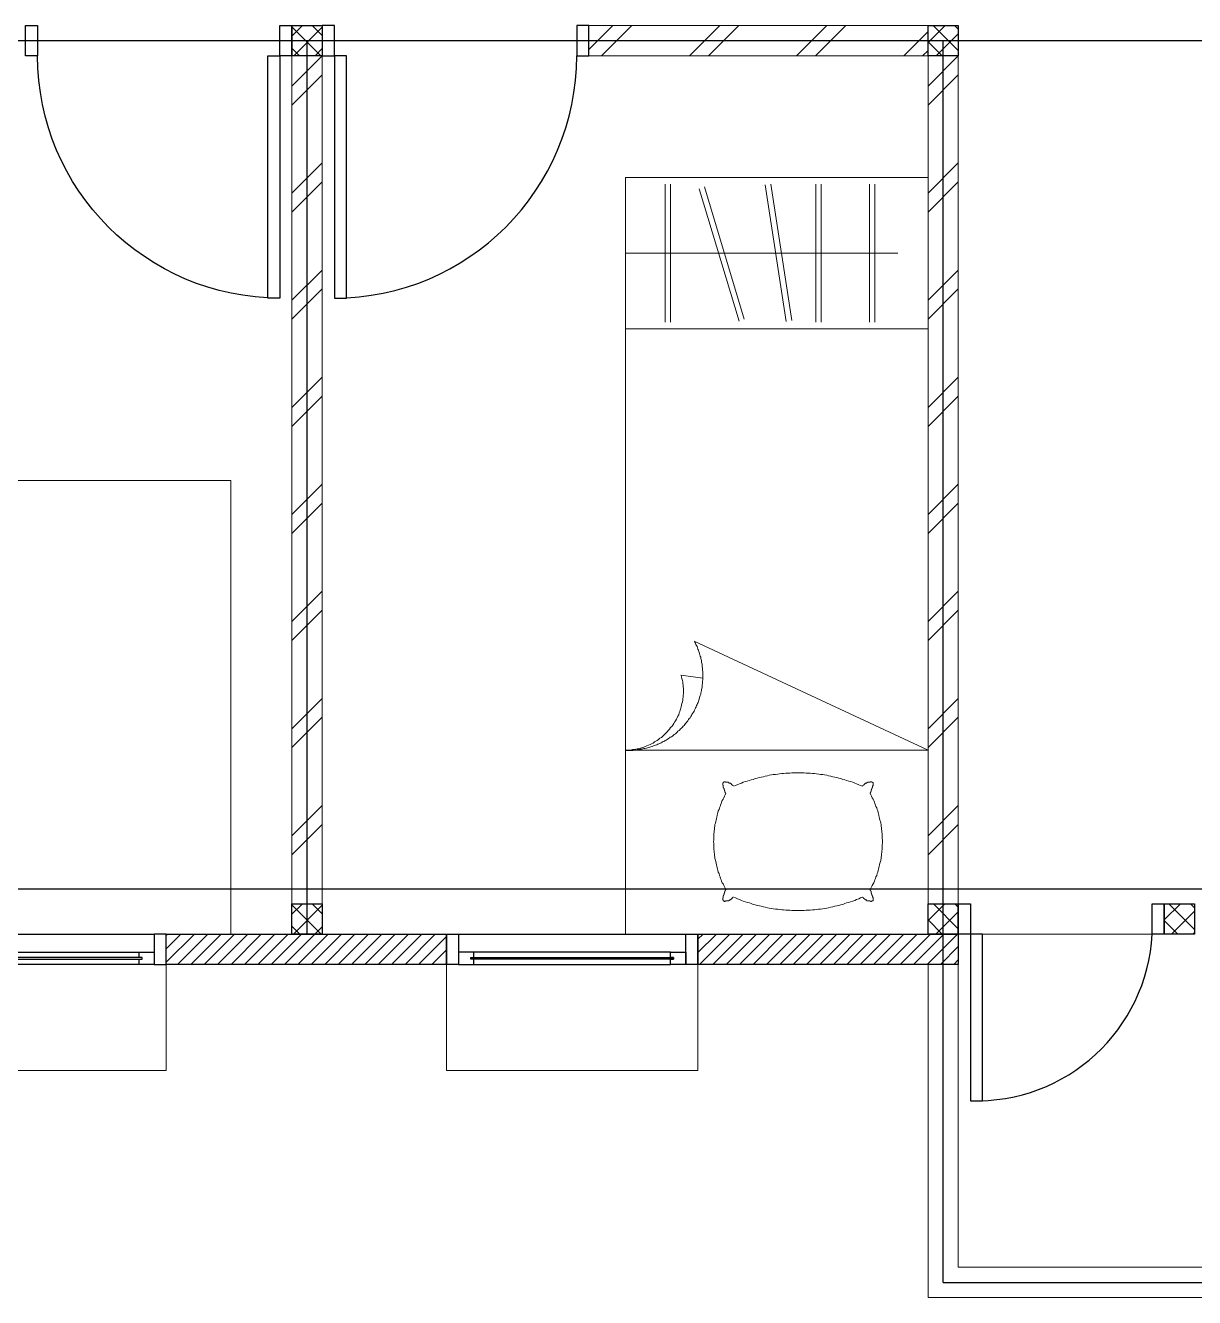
# Model space of a CAD drawing. Header units: millimetres. Extents: x -324 to 75, y -297 to 212.
# Drawn here: x -223.422 to -219.562, y 181.294 to 185.494 of the extents above; entities that cross this region are included whole.
import ezdxf

# ---------------------------------------------------------------- set-up
doc = ezdxf.new("R2010")
doc.units = ezdxf.units.MM
for name, color, linetype, lineweight in [('ars', 11, 'Continuous', 0), ('KOL', 1, 'Continuous', 30), ('KOLOM', 4, 'Continuous', 9), ('lan', 7, 'Continuous', 15), ('tem', 5, 'Continuous', 20)]:
    doc.layers.add(name, color=color, linetype=linetype, lineweight=lineweight)
doc.layers.add('as', color=1, linetype='Continuous', plot=False)
doc.layers.add('Kusen', color=30, linetype='Continuous')
pattern_1 = [(225, (-516.67873, 383.079584), (0.0220970869, -0.0220970869), [])]

# ---------------------------------------------------------------- blocks, each defined once
blk = doc.blocks.new('T. J1')
at = {"layer": 'Kusen'}
for p, q in [((-0.7188, 0.1), (-0.0688, 0.1)), ((0.7212, 0.1), (0.0712, 0.1)), ((-0.0688, 0.06), (-0.7188, 0.06)), ((0.0712, 0.06), (0.7212, 0.06)), ((-0.0188, 0), (-0.7688, 0)), ((0.0212, 0), (0.7712, 0))]:
    blk.add_line(p, q, dxfattribs=at)
for points in [[(-0.8088, 0), (-0.7688, 0), (-0.7688, 0.1), (-0.8088, 0.1)], [(-0.0188, 0), (0.0212, 0), (0.0212, 0.1), (-0.0188, 0.1)], [(0.8112, 0), (0.7712, 0), (0.7712, 0.1), (0.8112, 0.1)]]:
    blk.add_lwpolyline(points, close=True, dxfattribs=at)
for points in [[(-0.7188, 0.0775), (-0.7188, 0.06), (-0.7688, 0.06), (-0.7688, 0.1), (-0.7188, 0.1), (-0.7188, 0.0825), (-0.7288, 0.0825), (-0.7288, 0.0775), (-0.7188, 0.0775)], [(-0.0688, 0.0775), (-0.0688, 0.06), (-0.0188, 0.06), (-0.0188, 0.1), (-0.0688, 0.1), (-0.0688, 0.0825), (-0.0588, 0.0825), (-0.0588, 0.0775), (-0.0688, 0.0775)], [(0.0712, 0.0775), (0.0712, 0.06), (0.0212, 0.06), (0.0212, 0.1), (0.0712, 0.1), (0.0712, 0.0825), (0.0612, 0.0825), (0.0612, 0.0775), (0.0712, 0.0775)], [(0.7212, 0.0775), (0.7212, 0.06), (0.7712, 0.06), (0.7712, 0.1), (0.7212, 0.1), (0.7212, 0.0825), (0.7312, 0.0825), (0.7312, 0.0775), (0.7212, 0.0775)]]:
    blk.add_lwpolyline(points, dxfattribs=at)
at = {"layer": 'Kusen', "color": 141}
for points in [[(-0.7288, 0.0775), (-0.0588, 0.0775), (-0.0588, 0.0825), (-0.7288, 0.0825)], [(0.7312, 0.0775), (0.0612, 0.0775), (0.0612, 0.0825), (0.7312, 0.0825)]]:
    blk.add_lwpolyline(points, close=True, dxfattribs=at)
blk = doc.blocks.new('T. J2')
at = {"layer": 'Kusen'}
for p, q in [((-0.3692, 0.1), (0.2808, 0.1)), ((0.2808, 0.06), (-0.3692, 0.06)), ((-0.4192, 0), (0.3308, 0))]:
    blk.add_line(p, q, dxfattribs=at)
for points in [[(-0.4592, 0), (-0.4192, 0), (-0.4192, 0.1), (-0.4592, 0.1)], [(0.3308, 0), (0.3708, 0), (0.3708, 0.1), (0.3308, 0.1)]]:
    blk.add_lwpolyline(points, close=True, dxfattribs=at)
for points in [[(-0.3692, 0.0775), (-0.3692, 0.06), (-0.4192, 0.06), (-0.4192, 0.1), (-0.3692, 0.1), (-0.3692, 0.0825), (-0.3792, 0.0825), (-0.3792, 0.0775), (-0.3692, 0.0775)], [(0.2808, 0.0775), (0.2808, 0.06), (0.3308, 0.06), (0.3308, 0.1), (0.2808, 0.1), (0.2808, 0.0825), (0.2908, 0.0825), (0.2908, 0.0775), (0.2808, 0.0775)]]:
    blk.add_lwpolyline(points, dxfattribs=at)
at = {"layer": 'Kusen', "color": 141}
blk.add_lwpolyline([(-0.3792, 0.0775), (0.2908, 0.0775), (0.2908, 0.0825), (-0.3792, 0.0825)], close=True, dxfattribs=at)
blk = doc.blocks.new('P.80')
at = {"layer": 'Kusen'}
for points in [[(-69.8094, -74.8368), (-69.7694, -74.8368), (-69.7694, -74.0368), (-69.8094, -74.0368)], [(-70.6094, -74.9368), (-70.5694, -74.9368), (-70.5694, -74.8368), (-70.6094, -74.8368)], [(-69.7694, -74.9368), (-69.7294, -74.9368), (-69.7294, -74.8368), (-69.7694, -74.8368)]]:
    blk.add_lwpolyline(points, close=True, dxfattribs=at)
blk.add_arc((-69.7694, -74.8368), 0.8, 90, 180, dxfattribs=at)
blk = doc.blocks.new('K 10.10')
at = {"layer": 'ars'}
h = blk.add_hatch(dxfattribs=at)
h.set_pattern_fill('_USER', color=256, scale=0.05, angle=45, double=1, pattern_type=0)
h.set_pattern_definition([(45, (0, 0), (-0.035355339, 0.035355339), []), (135, (0, 0), (-0.035355339, -0.035355339), [])])
h.paths.add_polyline_path([(1560.5383, 1380.4069), (1560.6383, 1380.4069), (1560.6383, 1380.5069), (1560.5383, 1380.5069)])
at = {"layer": 'KOL'}
blk.add_lwpolyline([(1560.5383, 1380.4069), (1560.6383, 1380.4069), (1560.6383, 1380.5069), (1560.5383, 1380.5069)], close=True, dxfattribs=at)
blk = doc.blocks.new('P.60')
at = {"layer": 'Kusen'}
for points in [[(1472.8348, 997.5354), (1472.8748, 997.5354), (1472.8748, 997.4354), (1472.8348, 997.4354)], [(1473.4748, 997.5354), (1473.5148, 997.5354), (1473.5148, 997.4354), (1473.4748, 997.4354)], [(1472.8748, 996.8854), (1472.9148, 996.8854), (1472.9148, 997.4354), (1472.8748, 997.4354)]]:
    blk.add_lwpolyline(points, close=True, dxfattribs=at)
blk.add_arc((1472.8948, 997.4658), 0.5808, 268.0266, 356.9943, dxfattribs=at)
blk = doc.blocks.new('BED2')
blk.add_lwpolyline([(-0.4994, 1.9988), (0.4994, 1.9988), (0.4994, 0), (-0.4994, 0)], close=True)
for points in [[(0.4994, 1.9988), (0.4994, 0)], [(-0.1435, 1.8765), (-0.1435, 1.8765), (-0.1435, 1.8765), (-0.1447, 1.8765), (-0.1447, 1.8777), (-0.1447, 1.8789), (-0.1471, 1.8789), (-0.1471, 1.8814), (-0.1495, 1.8814), (-0.1495, 1.8826), (-0.1495, 1.8826), (-0.1495, 1.8838), (-0.1519, 1.8838), (-0.1519, 1.8862), (-0.1556, 1.8862), (-0.1556, 1.8874), (-0.158, 1.8874), (-0.158, 1.8886), (-0.1592, 1.8886), (-0.1592, 1.8886), (-0.1689, 1.8886), (-0.1689, 1.8898), (-0.1701, 1.8898), (-0.1701, 1.891), (-0.1737, 1.891), (-0.1737, 1.8898), (-0.1737, 1.8898), (-0.1737, 1.8886), (-0.1774, 1.8886), (-0.1774, 1.8886), (-0.1774, 1.8886), (-0.1774, 1.8862), (-0.1786, 1.8862), (-0.1786, 1.8789), (-0.1774, 1.8789), (-0.1774, 1.8765), (-0.1774, 1.8765), (-0.1774, 1.8729), (-0.1762, 1.8729), (-0.1762, 1.8705), (-0.1749, 1.8705), (-0.1749, 1.868), (-0.1737, 1.868), (-0.1737, 1.8668), (-0.1737, 1.8668), (-0.1737, 1.8632), (-0.1725, 1.8632), (-0.1725, 1.8608), (-0.1713, 1.8608), (-0.1713, 1.8571), (-0.1713, 1.8571), (-0.1713, 1.8559), (-0.1701, 1.8559), (-0.1701, 1.8547), (-0.1689, 1.8547), (-0.1689, 1.8523), (-0.1677, 1.8523)], [(0.2827, 1.8765), (0.2766, 1.8789), (0.2706, 1.8826), (0.2633, 1.885), (0.2573, 1.8874), (0.2512, 1.8898), (0.2439, 1.8923), (0.2379, 1.8947), (0.2306, 1.8959), (0.2246, 1.8983), (0.2185, 1.9007), (0.2113, 1.9019), (0.2052, 1.9044), (0.1979, 1.9056), (0.1919, 1.9068), (0.1846, 1.9092), (0.1786, 1.9104), (0.1713, 1.9116), (0.1653, 1.9128), (0.158, 1.914), (0.1519, 1.9153), (0.1447, 1.9165), (0.1374, 1.9165), (0.1314, 1.9177), (0.1241, 1.9189), (0.118, 1.9189), (0.1108, 1.9201), (0.1047, 1.9201), (0.0975, 1.9201), (0.0902, 1.9213), (0.0841, 1.9213), (0.0769, 1.9213), (0.0708, 1.9213), (0.0636, 1.9213), (0.0563, 1.9213), (0.0502, 1.9213), (0.043, 1.9201), (0.0369, 1.9201), (0.0297, 1.9201), (0.0224, 1.9189), (0.0163, 1.9189), (0.0091, 1.9177), (0.003, 1.9165), (-0.0042, 1.9165), (-0.0115, 1.9153), (-0.0176, 1.914), (-0.0248, 1.9128), (-0.0309, 1.9116), (-0.0381, 1.9104), (-0.0442, 1.9092), (-0.0515, 1.9068), (-0.0575, 1.9056), (-0.0648, 1.9044), (-0.0708, 1.9019), (-0.0781, 1.9007), (-0.0841, 1.8983), (-0.0902, 1.8959), (-0.0975, 1.8947), (-0.1035, 1.8923), (-0.1108, 1.8898), (-0.1168, 1.8874), (-0.1229, 1.885), (-0.1301, 1.8826), (-0.1362, 1.8789), (-0.1423, 1.8765)], [(0.3081, 1.8523), (0.3081, 1.8523), (0.3081, 1.8547), (0.3093, 1.8547), (0.3093, 1.8559), (0.3105, 1.8559), (0.3105, 1.8571), (0.3117, 1.8571), (0.3117, 1.8608), (0.3117, 1.8608), (0.3117, 1.8632), (0.313, 1.8632), (0.313, 1.8668), (0.3142, 1.8668), (0.3142, 1.868), (0.3142, 1.868), (0.3142, 1.8705), (0.3154, 1.8705), (0.3154, 1.8729), (0.3166, 1.8729), (0.3166, 1.8765), (0.3178, 1.8765), (0.3178, 1.8789), (0.3178, 1.8789), (0.3178, 1.8862), (0.3178, 1.8862), (0.3178, 1.8886), (0.3166, 1.8886), (0.3166, 1.8886), (0.3142, 1.8886), (0.3142, 1.8898), (0.313, 1.8898), (0.313, 1.891), (0.3093, 1.891), (0.3093, 1.8898), (0.3081, 1.8898), (0.3081, 1.8886), (0.2996, 1.8886), (0.2996, 1.8886), (0.2972, 1.8886), (0.2972, 1.8874), (0.296, 1.8874), (0.296, 1.8862), (0.2924, 1.8862), (0.2924, 1.8838), (0.29, 1.8838), (0.29, 1.8826), (0.2887, 1.8826), (0.2887, 1.8814), (0.2863, 1.8814), (0.2863, 1.8789), (0.2851, 1.8789), (0.2851, 1.8777), (0.2839, 1.8777), (0.2839, 1.8765), (0.2839, 1.8765), (0.2839, 1.8765), (0.2827, 1.8765)], [(-0.1677, 1.8523), (-0.1701, 1.8475), (-0.1725, 1.8426), (-0.1749, 1.8378), (-0.1774, 1.8329), (-0.1798, 1.8293), (-0.1822, 1.8245), (-0.1834, 1.8196), (-0.1858, 1.8148), (-0.187, 1.8099), (-0.1895, 1.8051), (-0.1907, 1.799), (-0.1931, 1.7942), (-0.1943, 1.7893), (-0.1955, 1.7845), (-0.1967, 1.7797), (-0.1979, 1.7748), (-0.1992, 1.77), (-0.2004, 1.7651), (-0.2016, 1.7591), (-0.2028, 1.7542), (-0.204, 1.7494), (-0.204, 1.7446), (-0.2052, 1.7397), (-0.2052, 1.7349), (-0.2064, 1.7288), (-0.2064, 1.724), (-0.2076, 1.7191), (-0.2076, 1.7143), (-0.2076, 1.7082), (-0.2076, 1.7034), (-0.2076, 1.6985), (-0.2088, 1.6937), (-0.2076, 1.6877), (-0.2076, 1.6828), (-0.2076, 1.678), (-0.2076, 1.6731), (-0.2076, 1.6683), (-0.2064, 1.6622), (-0.2064, 1.6574), (-0.2052, 1.6525), (-0.2052, 1.6477), (-0.204, 1.6429), (-0.204, 1.6368), (-0.2028, 1.632), (-0.2016, 1.6271), (-0.2004, 1.6223), (-0.1992, 1.6174), (-0.1979, 1.6126), (-0.1967, 1.6065), (-0.1955, 1.6017), (-0.1943, 1.5969), (-0.1931, 1.592), (-0.1907, 1.5872), (-0.1895, 1.5823), (-0.187, 1.5775), (-0.1858, 1.5726), (-0.1834, 1.5678), (-0.1822, 1.563), (-0.1798, 1.5581), (-0.1774, 1.5533), (-0.1749, 1.5484), (-0.1725, 1.5436), (-0.1701, 1.5387), (-0.1677, 1.5339)], [(0.3081, 1.5339), (0.3105, 1.5387), (0.313, 1.5436), (0.3154, 1.5484), (0.3178, 1.5533), (0.3202, 1.5581), (0.3226, 1.563), (0.3238, 1.5678), (0.3263, 1.5726), (0.3275, 1.5775), (0.3299, 1.5823), (0.3311, 1.5872), (0.3335, 1.592), (0.3347, 1.5969), (0.336, 1.6017), (0.3372, 1.6065), (0.3384, 1.6126), (0.3396, 1.6174), (0.3408, 1.6223), (0.342, 1.6271), (0.3432, 1.632), (0.3444, 1.6368), (0.3444, 1.6429), (0.3456, 1.6477), (0.3456, 1.6525), (0.3469, 1.6574), (0.3469, 1.6622), (0.3481, 1.6683), (0.3481, 1.6731), (0.3481, 1.678), (0.3481, 1.6828), (0.3493, 1.6889), (0.3493, 1.6937), (0.3493, 1.6985), (0.3481, 1.7034), (0.3481, 1.7082), (0.3481, 1.7143), (0.3481, 1.7191), (0.3469, 1.724), (0.3469, 1.7288), (0.3456, 1.7349), (0.3456, 1.7397), (0.3444, 1.7446), (0.3444, 1.7494), (0.3432, 1.7542), (0.342, 1.7591), (0.3408, 1.7651), (0.3396, 1.77), (0.3384, 1.7748), (0.3372, 1.7797), (0.336, 1.7845), (0.3347, 1.7893), (0.3335, 1.7942), (0.3311, 1.799), (0.3299, 1.8051), (0.3275, 1.8099), (0.3263, 1.8148), (0.3238, 1.8196), (0.3226, 1.8245), (0.3202, 1.8293), (0.3178, 1.8329), (0.3154, 1.8378), (0.313, 1.8426), (0.3105, 1.8475), (0.3081, 1.8523)], [(-0.1677, 1.5339), (-0.1689, 1.5339), (-0.1689, 1.5327), (-0.1701, 1.5327), (-0.1701, 1.5303), (-0.1713, 1.5303), (-0.1713, 1.5278), (-0.1713, 1.5278), (-0.1713, 1.5254), (-0.1725, 1.5254), (-0.1725, 1.523), (-0.1737, 1.523), (-0.1737, 1.5206), (-0.1737, 1.5206), (-0.1737, 1.5182), (-0.1749, 1.5182), (-0.1749, 1.5169), (-0.1762, 1.5169), (-0.1762, 1.5145), (-0.1774, 1.5145), (-0.1774, 1.5097), (-0.1774, 1.5097), (-0.1774, 1.5073), (-0.1786, 1.5073), (-0.1786, 1.5), (-0.1774, 1.5), (-0.1774, 1.4988), (-0.1774, 1.4988), (-0.1774, 1.4976), (-0.1737, 1.4976), (-0.1737, 1.4964), (-0.1737, 1.4964), (-0.1737, 1.4964), (-0.1701, 1.4964), (-0.1701, 1.4964), (-0.1689, 1.4964), (-0.1689, 1.4976), (-0.1592, 1.4976), (-0.1592, 1.4988), (-0.158, 1.4988), (-0.158, 1.5), (-0.1556, 1.5), (-0.1556, 1.5), (-0.1519, 1.5), (-0.1519, 1.5024), (-0.1495, 1.5024), (-0.1495, 1.5048), (-0.1495, 1.5048), (-0.1495, 1.5061), (-0.1471, 1.5061), (-0.1471, 1.5073), (-0.1447, 1.5073), (-0.1447, 1.5085), (-0.1447, 1.5085), (-0.1435, 1.5085), (-0.1435, 1.5097), (-0.1435, 1.5097)], [(0.2839, 1.5097), (0.2839, 1.5085), (0.2839, 1.5085), (0.2839, 1.5085), (0.2851, 1.5085), (0.2851, 1.5073), (0.2863, 1.5073), (0.2863, 1.5061), (0.2887, 1.5061), (0.2887, 1.5048), (0.29, 1.5048), (0.29, 1.5024), (0.2924, 1.5024), (0.2924, 1.5), (0.296, 1.5), (0.296, 1.5), (0.2972, 1.5), (0.2972, 1.4988), (0.2996, 1.4988), (0.2996, 1.4976), (0.3081, 1.4976), (0.3081, 1.4964), (0.3093, 1.4964), (0.3093, 1.4964), (0.313, 1.4964), (0.313, 1.4964), (0.3142, 1.4964), (0.3142, 1.4976), (0.3166, 1.4976), (0.3166, 1.4988), (0.3178, 1.4988), (0.3178, 1.5), (0.3178, 1.5), (0.3178, 1.5073), (0.3178, 1.5073), (0.3178, 1.5097), (0.3166, 1.5097), (0.3166, 1.5145), (0.3154, 1.5145), (0.3154, 1.5169), (0.3142, 1.5169), (0.3142, 1.5182), (0.3142, 1.5182), (0.3142, 1.5206), (0.313, 1.5206), (0.313, 1.523), (0.3117, 1.523), (0.3117, 1.5254), (0.3117, 1.5254), (0.3117, 1.5278), (0.3105, 1.5278), (0.3105, 1.5303), (0.3093, 1.5303), (0.3093, 1.5327), (0.3081, 1.5327), (0.3081, 1.5339), (0.3081, 1.5339)], [(-0.1423, 1.5109), (-0.1362, 1.5085), (-0.1289, 1.5048), (-0.1229, 1.5024), (-0.1168, 1.5), (-0.1108, 1.4976), (-0.1035, 1.4952), (-0.0975, 1.4939), (-0.0902, 1.4915), (-0.0841, 1.4891), (-0.0781, 1.4879), (-0.0708, 1.4855), (-0.0648, 1.4843), (-0.0575, 1.4818), (-0.0515, 1.4806), (-0.0442, 1.4794), (-0.0381, 1.477), (-0.0309, 1.4758), (-0.0248, 1.4746), (-0.0176, 1.4734), (-0.0115, 1.4722), (-0.0042, 1.4722), (0.003, 1.4709), (0.0091, 1.4697), (0.0163, 1.4685), (0.0224, 1.4685), (0.0297, 1.4673), (0.0369, 1.4673), (0.043, 1.4673), (0.0502, 1.4661), (0.0563, 1.4661), (0.0636, 1.4661), (0.0708, 1.4661), (0.0769, 1.4661), (0.0841, 1.4661), (0.0902, 1.4661), (0.0975, 1.4673), (0.1047, 1.4673), (0.1108, 1.4673), (0.118, 1.4685), (0.1241, 1.4685), (0.1314, 1.4697), (0.1386, 1.4709), (0.1447, 1.4722), (0.1519, 1.4722), (0.158, 1.4734), (0.1653, 1.4746), (0.1713, 1.4758), (0.1786, 1.477), (0.1846, 1.4794), (0.1919, 1.4806), (0.1979, 1.4818), (0.2052, 1.4843), (0.2113, 1.4855), (0.2185, 1.4879), (0.2246, 1.4891), (0.2306, 1.4915), (0.2379, 1.4939), (0.2439, 1.4952), (0.2512, 1.4976), (0.2573, 1.5), (0.2633, 1.5024), (0.2706, 1.5061), (0.2766, 1.5085), (0.2827, 1.5109)], [(0.2827, 1.5097), (0.2839, 1.5097)], [(-0.3154, 1.1441), (-0.3142, 1.1501), (-0.313, 1.155), (-0.3117, 1.161), (-0.3105, 1.1659), (-0.3105, 1.1719), (-0.3093, 1.1768), (-0.3093, 1.1828), (-0.3081, 1.1877), (-0.3081, 1.1937), (-0.3081, 1.1998), (-0.3081, 1.2046), (-0.3093, 1.2107), (-0.3093, 1.2155), (-0.3105, 1.2215), (-0.3105, 1.2264), (-0.3117, 1.2324), (-0.313, 1.2373), (-0.3142, 1.2433), (-0.3154, 1.2482), (-0.3166, 1.253), (-0.319, 1.2591), (-0.3202, 1.2639), (-0.3226, 1.2688), (-0.3238, 1.2748), (-0.3263, 1.2797), (-0.3287, 1.2845), (-0.3311, 1.2893), (-0.3347, 1.2942), (-0.3372, 1.299), (-0.3396, 1.3039), (-0.3432, 1.3087), (-0.3469, 1.3136), (-0.3505, 1.3172), (-0.3541, 1.322), (-0.3577, 1.3257), (-0.3614, 1.3305), (-0.365, 1.3341), (-0.3686, 1.3378), (-0.3735, 1.3426), (-0.3771, 1.3462), (-0.3808, 1.3499), (-0.3856, 1.3523), (-0.3904, 1.3559), (-0.3953, 1.3596), (-0.3989, 1.362), (-0.4038, 1.3644), (-0.4086, 1.368), (-0.4134, 1.3705), (-0.4183, 1.3729), (-0.4231, 1.3753), (-0.4292, 1.3777), (-0.434, 1.3789), (-0.4389, 1.3814), (-0.4437, 1.3826), (-0.4498, 1.385), (-0.4546, 1.3862), (-0.4607, 1.3874), (-0.4655, 1.3886), (-0.4715, 1.3898), (-0.4764, 1.3898), (-0.4824, 1.391), (-0.4873, 1.391), (-0.4933, 1.3923), (-0.4994, 1.3923)], [(-0.2718, 1.0315), (-0.2706, 1.0351), (-0.2682, 1.0387), (-0.2669, 1.0424), (-0.2645, 1.046), (-0.2633, 1.0496), (-0.2621, 1.0533), (-0.2609, 1.0581), (-0.2585, 1.0617), (-0.2573, 1.0654), (-0.2561, 1.069), (-0.2548, 1.0726), (-0.2536, 1.0763), (-0.2524, 1.0811), (-0.2512, 1.0847), (-0.2512, 1.0884), (-0.25, 1.092), (-0.2488, 1.0956), (-0.2488, 1.1005), (-0.2476, 1.1041), (-0.2464, 1.1077), (-0.2464, 1.1114), (-0.2464, 1.1162), (-0.2452, 1.1199), (-0.2452, 1.1235), (-0.2452, 1.1283), (-0.2439, 1.132), (-0.2439, 1.1356), (-0.2439, 1.1392), (-0.2439, 1.1441), (-0.2439, 1.1477), (-0.2439, 1.1513), (-0.2439, 1.1562), (-0.2439, 1.1598), (-0.2452, 1.1634), (-0.2452, 1.1671), (-0.2452, 1.1719), (-0.2464, 1.1755), (-0.2464, 1.1792), (-0.2464, 1.1828), (-0.2476, 1.1877), (-0.2488, 1.1913), (-0.2488, 1.1949), (-0.25, 1.1985), (-0.2512, 1.2034), (-0.2512, 1.207), (-0.2524, 1.2107), (-0.2536, 1.2143), (-0.2548, 1.2179), (-0.2561, 1.2228), (-0.2573, 1.2264), (-0.2585, 1.23), (-0.2597, 1.2337), (-0.2621, 1.2373), (-0.2633, 1.2409), (-0.2645, 1.2446), (-0.2657, 1.2482), (-0.2682, 1.2518), (-0.2694, 1.2554), (-0.2718, 1.2591), (-0.273, 1.2627), (-0.2754, 1.2663), (-0.2778, 1.27), (-0.2803, 1.2736), (-0.2815, 1.2772), (-0.2839, 1.2809), (-0.2863, 1.2845), (-0.2887, 1.2869), (-0.2912, 1.2906), (-0.2936, 1.2942), (-0.296, 1.2966), (-0.2984, 1.3002), (-0.3008, 1.3039), (-0.3033, 1.3063), (-0.3057, 1.3099), (-0.3093, 1.3123), (-0.3117, 1.316), (-0.3142, 1.3184), (-0.3178, 1.3208), (-0.3202, 1.3245), (-0.3226, 1.3269), (-0.3263, 1.3293), (-0.3287, 1.3317), (-0.3323, 1.3354), (-0.3347, 1.3378), (-0.3384, 1.3402), (-0.342, 1.3426), (-0.3444, 1.345), (-0.3481, 1.3475), (-0.3517, 1.3487), (-0.3541, 1.3511), (-0.3577, 1.3535), (-0.3614, 1.3559), (-0.365, 1.3584), (-0.3686, 1.3596), (-0.3711, 1.362), (-0.3747, 1.3632), (-0.3783, 1.3656), (-0.382, 1.3668), (-0.3856, 1.3692), (-0.3892, 1.3705), (-0.3929, 1.3717), (-0.3965, 1.3741), (-0.4001, 1.3753), (-0.4038, 1.3765), (-0.4074, 1.3777), (-0.411, 1.3789), (-0.4159, 1.3801), (-0.4195, 1.3814), (-0.4231, 1.3826), (-0.4268, 1.3838), (-0.4304, 1.385), (-0.4352, 1.3862), (-0.4389, 1.3862), (-0.4425, 1.3874), (-0.4461, 1.3886), (-0.451, 1.3886), (-0.4546, 1.3898), (-0.4582, 1.3898), (-0.4619, 1.391), (-0.4667, 1.391), (-0.4703, 1.391), (-0.474, 1.3923), (-0.4788, 1.3923), (-0.4824, 1.3923), (-0.4873, 1.3923), (-0.4909, 1.3923), (-0.4946, 1.3923), (-0.4994, 1.3923)], [(-0.4994, 1.391), (0.4994, 1.391)], [(0.4994, 1.391), (-0.273, 1.0315)], [(-0.2439, 1.1538), (-0.3166, 1.1441)], [(-0.4994, 0), (0.4994, 0)], [(0.4994, -0.4988), (-0.4994, -0.4988), (-0.4994, 0), (0.4994, 0), (0.4994, -0.4988)], [(-0.3686, -0.0218), (-0.3686, -0.477)], [(-0.3505, -0.477), (-0.3505, -0.0218)], [(-0.1241, -0.0254), (-0.2561, -0.4613)], [(-0.2391, -0.4685), (-0.1071, -0.0315)], [(0.0309, -0.0242), (-0.0381, -0.4746)], [(-0.02, -0.477), (0.0502, -0.0266)], [(0.1289, -0.0218), (0.1289, -0.477)], [(0.1471, -0.477), (0.1471, -0.0218)], [(0.3057, -0.0218), (0.3057, -0.477)], [(0.3238, -0.477), (0.3238, -0.0218)], [(0.4001, -0.2494), (-0.4994, -0.2494)]]:
    blk.add_lwpolyline(points)
blk = doc.blocks.new('BED1')
at = {"color": 0, "linetype": 'Continuous'}
for points in [[(1.9976, 0), (1.9976, 1.4976), (0, 1.4976), (0, 0), (1.9976, 0)], [(1.5484, 1.0993), (1.1489, 1.0993), (1.1489, 1.4976), (1.5484, 1.0993)], [(1.9346, 1.3656), (1.9443, 1.2458), (1.9467, 1.1259), (1.9467, 1.0061), (1.9443, 0.8862), (1.9346, 0.7663), (1.707, 0.7809), (1.586, 0.7663), (1.6017, 1.1404), (1.586, 1.3656), (1.8717, 1.3426), (1.9346, 1.3656)], [(1.4492, 1.0993), (1.4492, 0)], [(1.5484, 1.0993), (1.5484, 0)], [(1.9298, 0.1235), (1.7724, 0.138), (1.5799, 0.1235), (1.5981, 0.2833), (1.5799, 0.7228), (1.6634, 0.7094), (1.9298, 0.7228)], [(1.9298, 0.1235), (1.931, 0.1332), (1.9322, 0.1429), (1.9334, 0.1513), (1.9346, 0.161), (1.9346, 0.1707), (1.9358, 0.1804), (1.937, 0.1889), (1.9383, 0.1985), (1.9383, 0.2082), (1.9395, 0.2179), (1.9407, 0.2264), (1.9407, 0.2361), (1.9419, 0.2458), (1.9419, 0.2542), (1.9431, 0.2639), (1.9431, 0.2736), (1.9443, 0.2833), (1.9443, 0.2918), (1.9455, 0.3015), (1.9455, 0.3111), (1.9455, 0.3208), (1.9467, 0.3293), (1.9467, 0.339), (1.9467, 0.3487), (1.9467, 0.3584), (1.9479, 0.3668), (1.9479, 0.3765), (1.9479, 0.3862), (1.9479, 0.3959), (1.9479, 0.4044), (1.9479, 0.414), (1.9479, 0.4237), (1.9479, 0.4334), (1.9479, 0.4419), (1.9479, 0.4516), (1.9479, 0.4613), (1.9479, 0.4709), (1.9479, 0.4794), (1.9467, 0.4891), (1.9467, 0.4988), (1.9467, 0.5085), (1.9467, 0.5169), (1.9455, 0.5266), (1.9455, 0.5363), (1.9455, 0.546), (1.9443, 0.5545), (1.9443, 0.5642), (1.9431, 0.5738), (1.9431, 0.5835), (1.9419, 0.592), (1.9419, 0.6017), (1.9407, 0.6114), (1.9407, 0.6199), (1.9395, 0.6295), (1.9383, 0.6392), (1.9383, 0.6489), (1.937, 0.6574), (1.9358, 0.6671), (1.9346, 0.6768), (1.9346, 0.6864), (1.9334, 0.6949), (1.9322, 0.7046), (1.931, 0.7143), (1.9298, 0.7228)]]:
    blk.add_lwpolyline(points, dxfattribs=at)
blk = doc.blocks.new('typikal-1a')
at = {"layer": 'as'}
for p, q in [((0, 2.8), (6.2, 2.8)), ((2.5, -0.15), (2.5, 2.8)), ((4.6, -1.3), (4.6, 2.8)), ((4.6, -1.3), (6.2, -1.3))]:
    blk.add_line(p, q, dxfattribs=at)
at = {"layer": 'KOL'}
for points in [[(2.035, -0.15), (2.96, -0.15), (2.96, -0.25), (2.035, -0.25)], [(3.79, -0.15), (4.65, -0.15), (4.65, -0.25), (3.79, -0.25)]]:
    blk.add_lwpolyline(points, close=True, dxfattribs=at)
at = {"layer": 'lan'}
for p, q in [((4.73, -0.15), (5.29, -0.15)), ((4.55, -0.25), (4.55, -1.35)), ((4.65, -0.25), (4.65, -1.25)), ((4.65, -1.25), (6.15, -1.25)), ((4.55, -1.35), (6.2, -1.35))]:
    blk.add_line(p, q, dxfattribs=at)
at = {"layer": 'tem'}
for points in [[(4.55, 2.75), (3.43, 2.75), (3.43, 2.85), (4.55, 2.85)], [(2.45, 2.75), (2.55, 2.75), (2.55, -0.05), (2.45, -0.05)], [(4.55, 2.75), (4.65, 2.75), (4.65, -0.05), (4.55, -0.05)]]:
    blk.add_lwpolyline(points, close=True, dxfattribs=at)
at = {"layer": 'ars', "xscale": -1, "rotation": 180}
blk.add_blockref('BED2', (4.0506, 1.8488), dxfattribs=at)
at = {"layer": 'ars', "rotation": 180}
blk.add_blockref('BED1', (2.2476, 1.3476), dxfattribs=at)
at = {"layer": 'KOLOM', "extrusion": (0, 0, -1), "zscale": -1}
for p in [(-1563.0883, -1377.6569), (-1565.1883, -1377.6569), (-1563.0883, -1380.5569), (-1565.1883, -1380.5569), (-1565.9683, -1380.5569)]:
    blk.add_blockref('K 10.10', p, dxfattribs=at)
at = {"layer": 'Kusen', "xscale": -1, "rotation": 180}
for name, p in [('P.80', (72.1794, -72.0868)), ('T. J1', (1.2238, -0.15)), ('T. J2', (3.4192, -0.15))]:
    blk.add_blockref(name, p, dxfattribs=at)
at = {"layer": 'Kusen', "rotation": 180}
blk.add_blockref('P.80', (-67.1794, -72.0868), dxfattribs=at)
at = {"layer": 'Kusen'}
blk.add_blockref('P.60', (-1468.1848, -997.5854), dxfattribs=at)
blk = doc.blocks.new('A-4')
at = {"layer": 'ars'}
h = blk.add_hatch(dxfattribs=at)
h.set_pattern_fill('TEMBOK', color=256, scale=0.25)
h.set_pattern_definition([(45, (66.4138, -0.72464), (-0.1767767, 0.1767767), []), (45, (66.4763, -0.72464), (-0.1767767, 0.1767767), [])])
h.paths.add_polyline_path([(22.03, 46), (23.15, 46), (23.15, 45.9), (22.03, 45.9)])
h = blk.add_hatch(dxfattribs=at)
h.set_pattern_fill('TEMBOK', color=256, scale=0.25)
h.set_pattern_definition([(45, (63.4338, -0.72464), (-0.1767767, 0.1767767), []), (45, (63.4963, -0.72464), (-0.1767767, 0.1767767), [])])
h.paths.add_polyline_path([(21.15, 45.9), (21.05, 45.9), (21.05, 43.1), (21.15, 43.1)])
h = blk.add_hatch(dxfattribs=at)
h.set_pattern_fill('TEMBOK', color=256, scale=0.25)
h.set_pattern_definition([(45, (65.5338, -0.72464), (-0.1767767, 0.1767767), []), (45, (65.5963, -0.72464), (-0.1767767, 0.1767767), [])])
h.paths.add_polyline_path([(23.25, 45.9), (23.15, 45.9), (23.15, 43.1), (23.25, 43.1)])
h = blk.add_hatch(dxfattribs=at)
h.set_pattern_fill('ANSI31', color=256, scale=0.25, angle=180, style=0)
h.set_pattern_definition(pattern_1)
h.paths.add_polyline_path([(20.635, 43), (21.56, 43), (21.56, 42.9), (20.635, 42.9)])
h = blk.add_hatch(dxfattribs=at)
h.set_pattern_fill('ANSI31', color=256, scale=0.25, angle=180, style=0)
h.set_pattern_definition(pattern_1)
h.paths.add_polyline_path([(22.39, 43), (23.25, 43), (23.25, 42.9), (22.39, 42.9)])
at = {"layer": 'as'}
blk.add_line((-37.2, 43.15), (37.2, 43.15), dxfattribs=at)
at = {"layer": 'lan'}
for p, q in [((20.635, 42.9), (20.635, 42.55)), ((21.56, 42.9), (21.56, 42.55)), ((22.39, 42.9), (22.39, 42.55)), ((20.635, 42.55), (19.015, 42.55)), ((22.39, 42.55), (21.56, 42.55))]:
    blk.add_line(p, q, dxfattribs=at)
blk.add_blockref('typikal-1a', (18.6, 43.15), dxfattribs=at)

msp = doc.modelspace()

# ---------------------------------------------------------------- block references
msp.add_blockref('A-4', (-243.5919, 139.4939))

doc.saveas('drawing.dxf')
